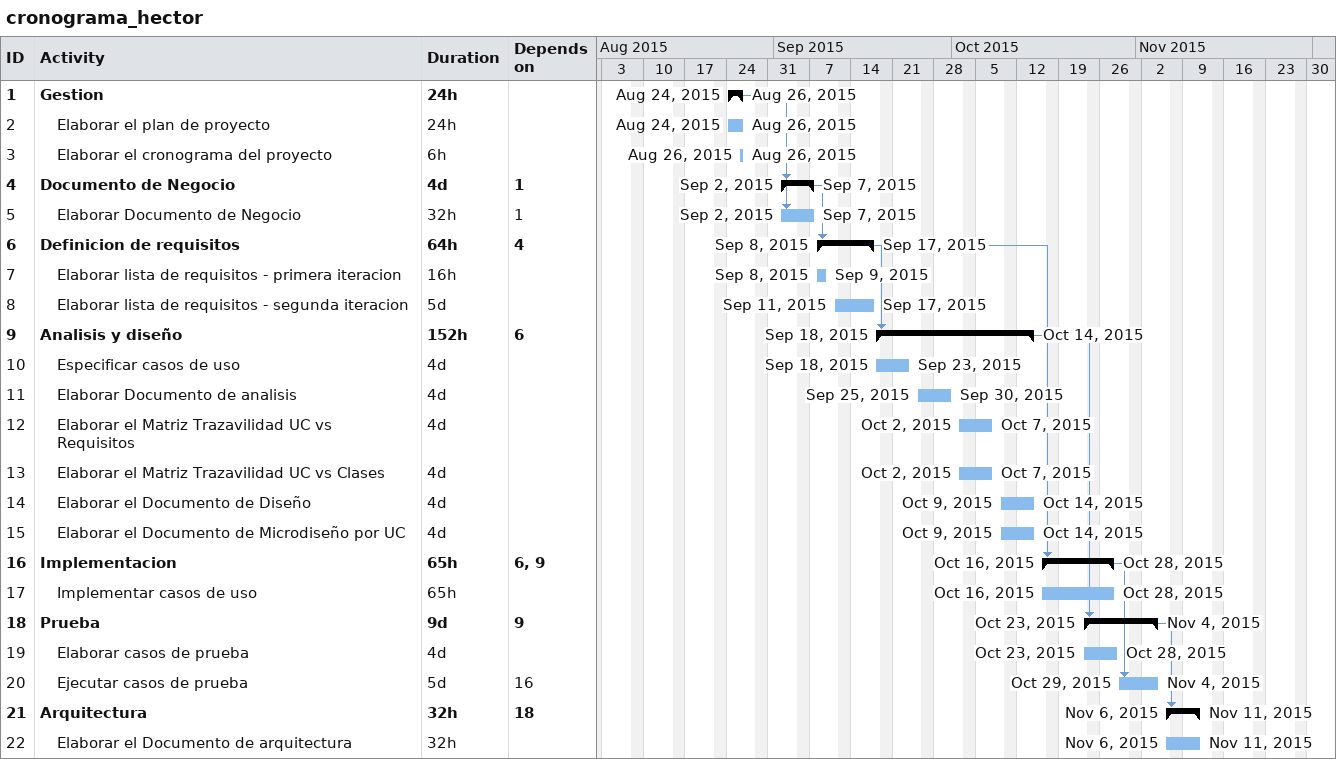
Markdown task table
cronograma_hector

| ID | Level | Task | Duration | Start | Finish | Predecessors |
|---|---|---|---|---|---|---|
| 1 | 1 | **Gestion** | 24h | 2015-08-24 | 2015-08-26 |  |
| 2 | 2 | Elaborar el plan de proyecto | 24h | 2015-08-24 | 2015-08-26 |  |
| 3 | 2 | Elaborar el cronograma del proyecto | 6h | 2015-08-26 | 2015-08-26 |  |
| 4 | 1 | **Documento de Negocio** | 4d | 2015-09-02 | 2015-09-07 | 1 |
| 5 | 2 | Elaborar Documento de Negocio | 32h | 2015-09-02 | 2015-09-07 | 1 |
| 6 | 1 | **Definicion de requisitos** | 64h | 2015-09-08 | 2015-09-17 | 4 |
| 7 | 2 | Elaborar lista de requisitos - primera iteracion | 16h | 2015-09-08 | 2015-09-09 |  |
| 8 | 2 | Elaborar lista de requisitos - segunda iteracion | 5d | 2015-09-11 | 2015-09-17 |  |
| 9 | 1 | **Analisis y diseño** | 152h | 2015-09-18 | 2015-10-14 | 6 |
| 10 | 2 | Especificar casos de uso | 4d | 2015-09-18 | 2015-09-23 |  |
| 11 | 2 | Elaborar Documento de analisis | 4d | 2015-09-25 | 2015-09-30 |  |
| 12 | 2 | Elaborar el Matriz Trazavilidad UC vs Requisitos | 4d | 2015-10-02 | 2015-10-07 |  |
| 13 | 2 | Elaborar el Matriz Trazavilidad UC vs Clases | 4d | 2015-10-02 | 2015-10-07 |  |
| 14 | 2 | Elaborar el Documento de Diseño | 4d | 2015-10-09 | 2015-10-14 |  |
| 15 | 2 | Elaborar el Documento de Microdiseño por UC | 4d | 2015-10-09 | 2015-10-14 |  |
| 16 | 1 | **Implementacion** | 65h | 2015-10-16 | 2015-10-28 | 6, 9 |
| 17 | 2 | Implementar casos de uso | 65h | 2015-10-16 | 2015-10-28 |  |
| 18 | 1 | **Prueba** | 9d | 2015-10-23 | 2015-11-04 | 9 |
| 19 | 2 | Elaborar casos de prueba | 4d | 2015-10-23 | 2015-10-28 |  |
| 20 | 2 | Ejecutar casos de prueba | 5d | 2015-10-29 | 2015-11-04 | 16 |
| 21 | 1 | **Arquitectura** | 32h | 2015-11-06 | 2015-11-11 | 18 |
| 22 | 2 | Elaborar el Documento de arquitectura | 32h | 2015-11-06 | 2015-11-11 |  |
